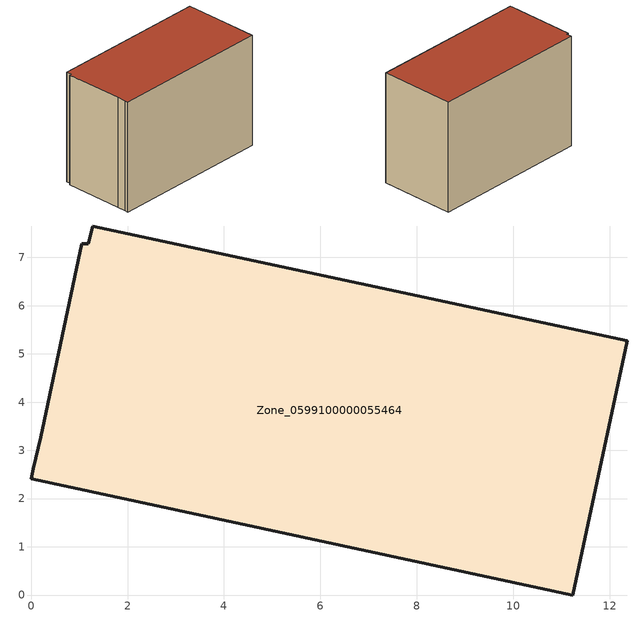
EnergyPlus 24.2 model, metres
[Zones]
Zone_0599100000055464
 floor ground (C_G): 1.27,7.65 12.37,5.27 11.23,0 0,2.41 0.04,2.62 0.2,3.27 1.05,7.29 1.18,7.28 z0
 wall outside (C_F): 11.23,0 12.37,5.27 1.27,7.65 1.18,7.28 1.05,7.29 0.2,3.27 0.04,2.62 0,2.41 11.23,0 z0:7.98
 roof outside (C_R): 12.37,5.27 1.27,7.65 1.18,7.28 1.05,7.29 0.2,3.27 0.04,2.62 0,2.41 11.23,0 z7.98
[BUILDING]
Pand.0599100000055464: North Axis=0; Terrain=City; Loads Convergence Tolerance Value=0.04; Temperature Convergence Tolerance Value=0.4; Solar Distribution=FullExterior; Maximum Number of Warmup Days=25; Minimum Number of Warmup Days=1
[Site:Location]
Rotterdam.The.Hague.AP_ZH_NLD Design_Conditions: Latitude=51.96; Longitude=4.45; Time Zone=1; Elevation=-4.5
[SITE:GROUNDTEMPERATURE:BUILDINGSURFACE]
18, 18, 18, 18, 18, 18, 18, 18, 18, 18, 18, 18
[MATERIAL] Thermal Absorptance=0.9; Solar Absorptance=0.7; Visible Absorptance=0.7
Name | Roughness | Thickness | Conductivity | Density | Specific Heat
G.TI.1975-1991 | MediumSmooth | 0.15 | 0.288461 | 540 | 1210
F.TI.1975-1991 | Rough | 0.3 | 0.230769 | 1920 | 840
R.TI.1975-1991 | MediumRough | 0.2 | 0.153846 | 1500 | 1000
[CONSTRUCTION]
C_G: G.TI.1975-1991
C_F: F.TI.1975-1991
C_R: R.TI.1975-1991
[ZONE]
Zone_0599100000055464: Type=1; Multiplier=1; Ceiling Height=Autocalculate; Volume=Autocalculate; Floor Area=autocalculate; Part of Total Floor Area=Yes
[ZONEINFILTRATION:DESIGNFLOWRATE]
Infil_Zone_0599100000055464: Zone or ZoneList or Space or SpaceList=Zone_0599100000055464; Schedule=AlwaysOn; Design Flow Rate Calculation Method=Flow/Area; Flow Rate per Floor Area=0.003; Constant Term Coefficient=1; Temperature Term Coefficient=0; Velocity Term Coefficient=0; Velocity Squared Term Coefficient=0
[HVACTEMPLATE:ZONE:IDEALLOADSAIRSYSTEM]
Zone_0599100000055464: Maximum Heating Supply Air Temperature=50; Minimum Cooling Supply Air Temperature=13; Maximum Heating Supply Air Humidity Ratio=0.0156; Minimum Cooling Supply Air Humidity Ratio=0.0077; Heating Limit=NoLimit; Cooling Limit=NoLimit; Dehumidification Control Type=ConstantSensibleHeatRatio; Cooling Sensible Heat Ratio=0.7; Dehumidification Setpoint=60; Humidification Control Type=None; Humidification Setpoint=30; Outdoor Air Method=None; Outdoor Air Flow Rate per Person=0.00944; Outdoor Air Flow Rate per Zone Floor Area=0; Outdoor Air Flow Rate per Zone=0; Demand Controlled Ventilation Type=None; Outdoor Air Economizer Type=NoEconomizer; Heat Recovery Type=None; Sensible Heat Recovery Effectiveness=0.7; Latent Heat Recovery Effectiveness=0.65
[ZONECONTROL:THERMOSTAT]
ThermostatControl_Zone_0599100000055464: Zone or ZoneList=Zone_0599100000055464; Control Type Schedule=DualSetpointControlType; Control 1=Thermostat_Zone_0599100000055464; Temperature Difference Between Cutout And Setpoint=0
[THERMOSTATSETPOINT:DUALSETPOINT]
Thermostat_Zone_0599100000055464: Heating Setpoint Temperature Schedule=HeatingSetpoint_Zone_0599100000055464; Cooling Setpoint Temperature Schedule=CoolingSetpoint_Zone_0599100000055464
[SCHEDULE:COMPACT]
HeatingSetpoint_Zone_0599100000055464: Through: 12/31, For: AllDays, Until: 24:00, 21
CoolingSetpoint_Zone_0599100000055464: Through: 12/31, For: AllDays, Until: 24:00, 24
DualSetpointControlType: Through: 12/31, For: AllDays, Until: 24:00, 4
AlwaysOn: Through: 12/31, For: AllDays, Until: 24:00, 1
